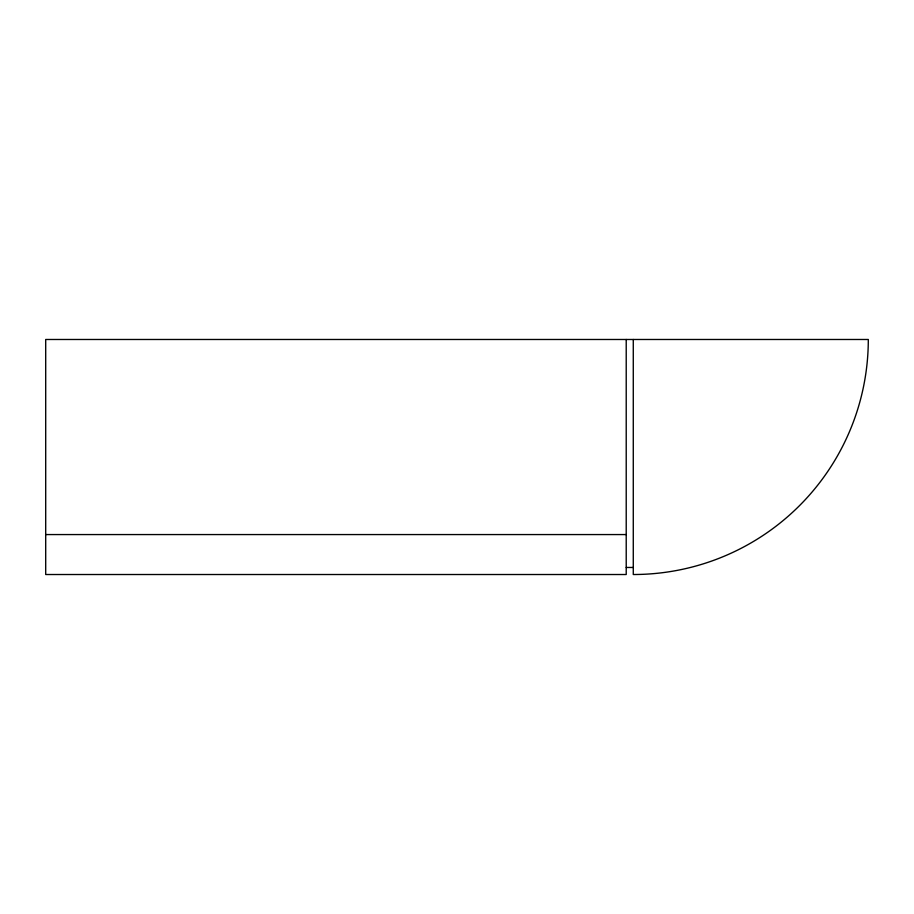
<?xml version="1.0" encoding="UTF-8"?>
<svg xmlns="http://www.w3.org/2000/svg" width="914" height="914" viewBox="0 0 914 914"><rect width="100%" height="100%" fill="white"/><g stroke="black" fill="none" stroke-linecap="round" stroke-linejoin="round"><path stroke-width="1.37" d="M45.7 534.564L626.216 534.564M626.216 567.468L633.276 567.468M633.276 339.482L633.276 574.518A235.024 235.024 0 0 0 868.3 339.482L45.7 339.482L45.7 574.518L626.216 574.518L626.216 339.482"/></g></svg>
